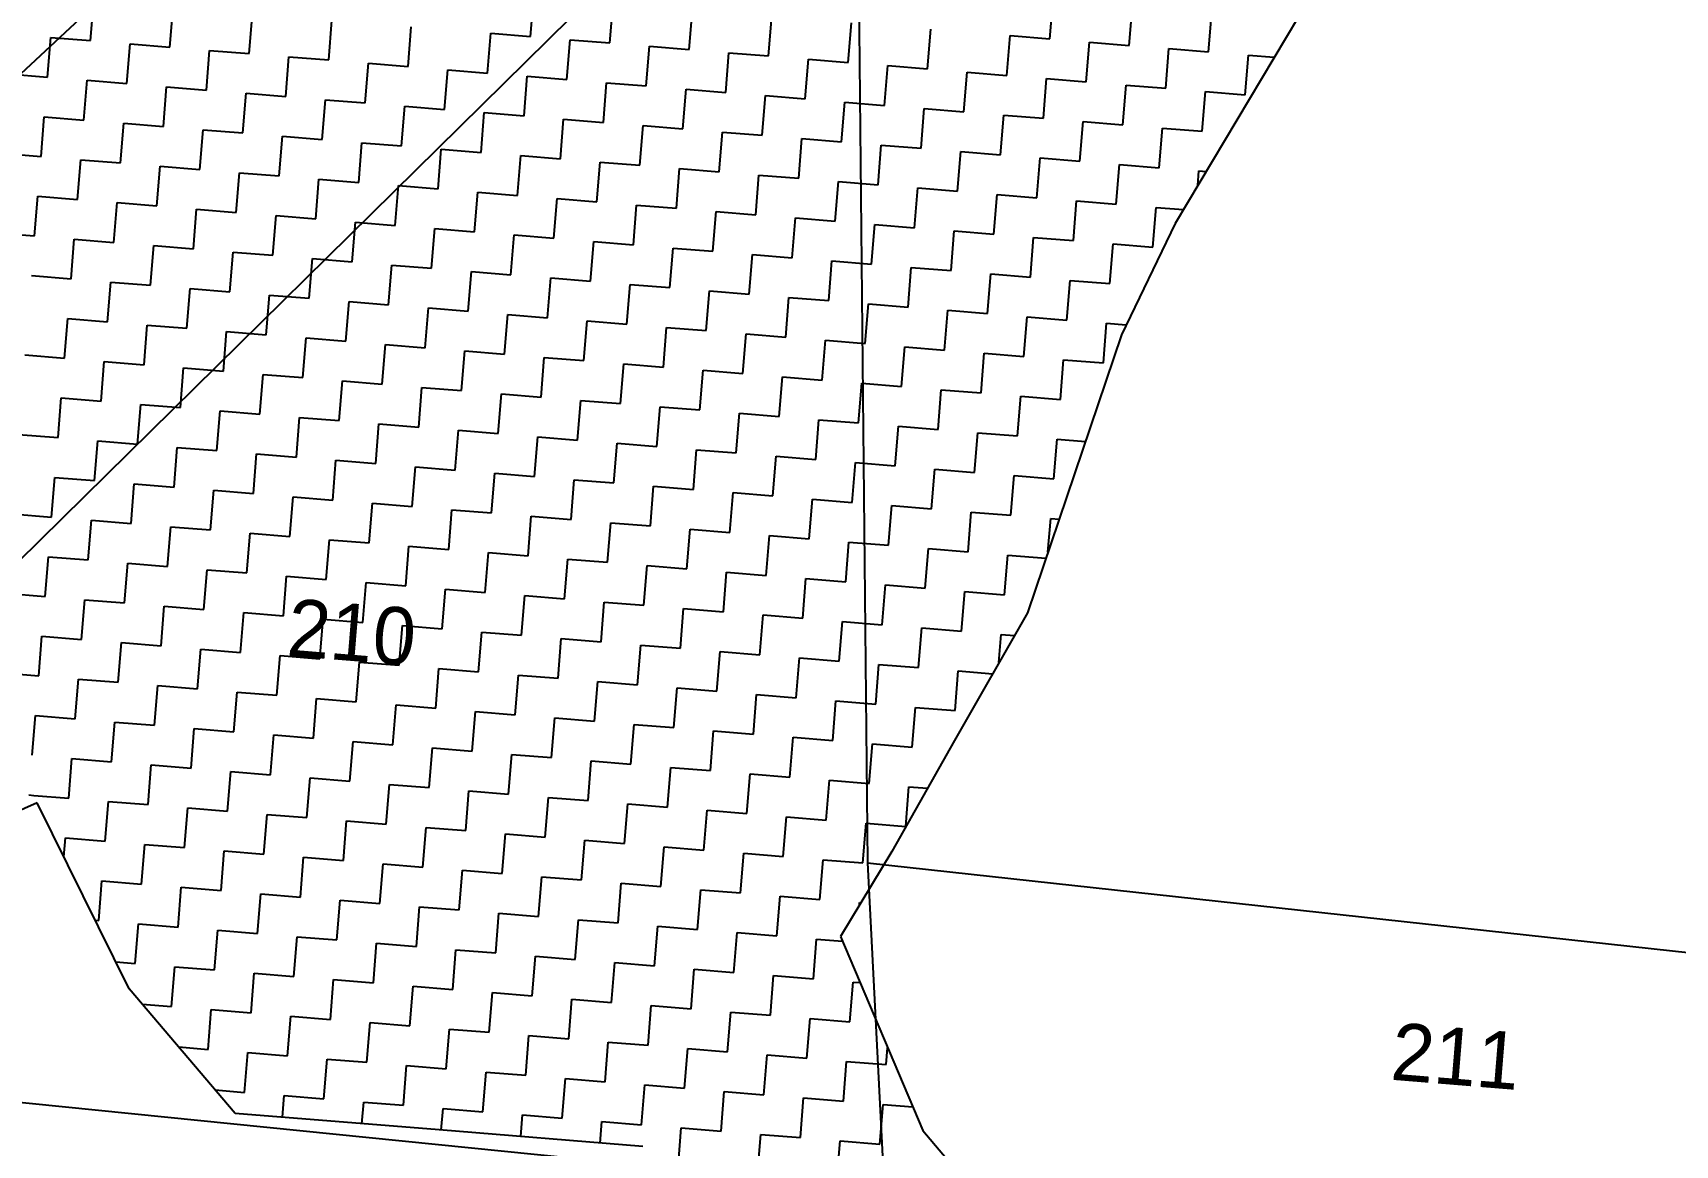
# Model space of a CAD drawing. Header units: metres. Extents: x 286589 to 288713, y 2001360 to 2004418.
# Drawn here: x 288025.9 to 288241.7, y 2002642.5 to 2002788.7 of the extents above; entities that cross this region are included whole.
import ezdxf
from ezdxf.enums import TextEntityAlignment as Align

# ---------------------------------------------------------------- set-up
doc = ezdxf.new("R2010")
doc.units = ezdxf.units.M
doc.header["$MEASUREMENT"] = 0
for name, color, linetype in [('POLY_HATCH', 12, 'Continuous'), ('POLY_PARCEL', 6, 'Continuous'), ('TEXT_PARCEL', 7, 'Continuous')]:
    doc.layers.add(name, color=color, linetype=linetype)
doc.styles.add('TEXT_MAP', font='')
doc.styles.get('TEXT_MAP').set_extended_font_data('Kruti Dev 050')

msp = doc.modelspace()

# ---------------------------------------------------------------- linework, layer by layer
at = {"layer": 'POLY_HATCH'}
for p, q in [((288211.34, 2002822.91), (288176.01, 2002763.66)), ((288176.01, 2002763.66), (288168.95, 2002748.99)), ((288168.95, 2002748.99), (288156.59, 2002712.49)), ((288156.59, 2002712.49), (288147.01, 2002695.68)), ((288147.01, 2002695.68), (288138.79, 2002681.11)), ((288026.46, 2002687.5), (288002.11, 2002676.59)), ((288038.55, 2002663.07), (288026.46, 2002687.5)), ((288138.79, 2002681.11), (288132.01, 2002669.94)), ((288132.01, 2002669.94), (288142.84, 2002644.44)), ((288052.46, 2002646.69), (288038.55, 2002663.07)), ((288079.26, 2002644.51), (288052.46, 2002646.69)), ((288106.06, 2002642.32), (288079.26, 2002644.51)), ((288142.84, 2002644.44), (288152.47, 2002633.11))]:
    msp.add_line(p, q, dxfattribs=at)
at = {"layer": 'POLY_HATCH', "linetype": 'Continuous'}
for p, q in [((288033.45, 2002787.68), (288033.88, 2002792.9)), ((288043.89, 2002786.83), (288044.31, 2002792.04)), ((288091.28, 2002788.22), (288091.7, 2002793.43)), ((288101.71, 2002787.37), (288102.14, 2002792.58)), ((288112.15, 2002786.52), (288112.57, 2002791.73)), ((288159.54, 2002787.91), (288159.96, 2002793.12)), ((288169.97, 2002787.05), (288170.4, 2002792.27)), ((288180.41, 2002786.2), (288180.83, 2002791.42)), ((288054.32, 2002785.98), (288054.75, 2002791.19)), ((288064.76, 2002785.13), (288065.19, 2002790.34)), ((288075.2, 2002784.27), (288075.62, 2002789.49)), ((288122.58, 2002785.66), (288123.01, 2002790.88)), ((288133.02, 2002784.81), (288133.45, 2002790.03)), ((288027.81, 2002782.88), (288028.23, 2002788.1)), ((288028.23, 2002788.1), (288033.45, 2002787.68)), ((288038.24, 2002782.03), (288038.67, 2002787.25)), ((288038.67, 2002787.25), (288043.89, 2002786.83)), ((288085.63, 2002783.42), (288086.06, 2002788.64)), ((288086.06, 2002788.64), (288091.28, 2002788.22)), ((288096.07, 2002782.57), (288096.49, 2002787.79)), ((288096.49, 2002787.79), (288101.71, 2002787.37)), ((288143.46, 2002783.96), (288143.88, 2002789.18)), ((288153.89, 2002783.11), (288154.32, 2002788.33)), ((288154.32, 2002788.33), (288159.54, 2002787.91)), ((288164.33, 2002782.26), (288164.75, 2002787.48)), ((288164.75, 2002787.48), (288169.97, 2002787.05)), ((288048.68, 2002781.18), (288049.11, 2002786.4)), ((288049.11, 2002786.4), (288054.32, 2002785.98)), ((288059.12, 2002780.33), (288059.54, 2002785.55)), ((288059.54, 2002785.55), (288064.76, 2002785.13)), ((288106.5, 2002781.72), (288106.93, 2002786.94)), ((288106.93, 2002786.94), (288112.15, 2002786.52)), ((288116.94, 2002780.87), (288117.37, 2002786.09)), ((288117.37, 2002786.09), (288122.58, 2002785.66)), ((288127.38, 2002780.02), (288127.8, 2002785.24)), ((288127.8, 2002785.24), (288133.02, 2002784.81)), ((288174.77, 2002781.41), (288175.19, 2002786.63)), ((288175.19, 2002786.63), (288180.41, 2002786.2)), ((288185.2, 2002780.56), (288185.63, 2002785.78)), ((288185.63, 2002785.78), (288189.04, 2002785.5)), ((288022.59, 2002783.31), (288027.81, 2002782.88)), ((288069.55, 2002779.48), (288069.98, 2002784.7)), ((288069.98, 2002784.7), (288075.2, 2002784.27)), ((288079.99, 2002778.63), (288080.41, 2002783.85)), ((288080.41, 2002783.85), (288085.63, 2002783.42)), ((288090.43, 2002777.78), (288090.85, 2002783)), ((288090.85, 2002783), (288096.07, 2002782.57)), ((288137.81, 2002779.17), (288138.24, 2002784.39)), ((288138.24, 2002784.39), (288143.46, 2002783.96)), ((288148.25, 2002778.32), (288148.67, 2002783.54)), ((288148.67, 2002783.54), (288153.89, 2002783.11)), ((288032.6, 2002777.24), (288033.03, 2002782.46)), ((288033.03, 2002782.46), (288038.24, 2002782.03)), ((288043.04, 2002776.39), (288043.46, 2002781.61)), ((288043.46, 2002781.61), (288048.68, 2002781.18)), ((288053.47, 2002775.54), (288053.9, 2002780.76)), ((288053.9, 2002780.76), (288059.12, 2002780.33)), ((288100.86, 2002776.93), (288101.29, 2002782.15)), ((288101.29, 2002782.15), (288106.5, 2002781.72)), ((288111.3, 2002776.08), (288111.72, 2002781.3)), ((288111.72, 2002781.3), (288116.94, 2002780.87)), ((288158.69, 2002777.47), (288159.11, 2002782.69)), ((288159.11, 2002782.69), (288164.33, 2002782.26)), ((288169.12, 2002776.62), (288169.55, 2002781.84)), ((288169.55, 2002781.84), (288174.77, 2002781.41)), ((288179.56, 2002775.77), (288179.98, 2002780.99)), ((288179.98, 2002780.99), (288185.2, 2002780.56)), ((288063.91, 2002774.69), (288064.33, 2002779.91)), ((288064.33, 2002779.91), (288069.55, 2002779.48)), ((288074.35, 2002773.84), (288074.77, 2002779.06)), ((288074.77, 2002779.06), (288079.99, 2002778.63)), ((288121.73, 2002775.23), (288122.16, 2002780.45)), ((288122.16, 2002780.45), (288127.38, 2002780.02)), ((288132.17, 2002774.38), (288132.6, 2002779.6)), ((288132.6, 2002779.6), (288137.81, 2002779.17)), ((288142.61, 2002773.53), (288143.03, 2002778.75)), ((288143.03, 2002778.75), (288148.25, 2002778.32)), ((288026.96, 2002772.45), (288027.38, 2002777.67)), ((288027.38, 2002777.67), (288032.6, 2002777.24)), ((288037.39, 2002771.6), (288037.82, 2002776.82)), ((288037.82, 2002776.82), (288043.04, 2002776.39)), ((288084.78, 2002772.99), (288085.21, 2002778.21)), ((288085.21, 2002778.21), (288090.43, 2002777.78)), ((288095.22, 2002772.14), (288095.64, 2002777.35)), ((288095.64, 2002777.35), (288100.86, 2002776.93)), ((288105.65, 2002771.29), (288106.08, 2002776.5)), ((288106.08, 2002776.5), (288111.3, 2002776.08)), ((288153.04, 2002772.68), (288153.47, 2002777.89)), ((288153.47, 2002777.89), (288158.69, 2002777.47)), ((288163.48, 2002771.83), (288163.9, 2002777.04)), ((288163.9, 2002777.04), (288169.12, 2002776.62)), ((288047.83, 2002770.75), (288048.26, 2002775.96)), ((288048.26, 2002775.96), (288053.47, 2002775.54)), ((288058.27, 2002769.9), (288058.69, 2002775.11)), ((288058.69, 2002775.11), (288063.91, 2002774.69)), ((288068.7, 2002769.05), (288069.13, 2002774.26)), ((288069.13, 2002774.26), (288074.35, 2002773.84)), ((288116.09, 2002770.44), (288116.52, 2002775.65)), ((288116.52, 2002775.65), (288121.73, 2002775.23)), ((288126.53, 2002769.58), (288126.95, 2002774.8)), ((288126.95, 2002774.8), (288132.17, 2002774.38)), ((288173.91, 2002770.97), (288174.34, 2002776.19)), ((288174.34, 2002776.19), (288179.56, 2002775.77)), ((288021.74, 2002772.87), (288026.96, 2002772.45)), ((288031.75, 2002766.8), (288032.18, 2002772.02)), ((288032.18, 2002772.02), (288037.39, 2002771.6)), ((288079.14, 2002768.19), (288079.56, 2002773.41)), ((288079.56, 2002773.41), (288084.78, 2002772.99)), ((288089.57, 2002767.34), (288090, 2002772.56)), ((288090, 2002772.56), (288095.22, 2002772.14)), ((288136.96, 2002768.73), (288137.39, 2002773.95)), ((288137.39, 2002773.95), (288142.61, 2002773.53)), ((288147.4, 2002767.88), (288147.82, 2002773.1)), ((288147.82, 2002773.1), (288153.04, 2002772.68)), ((288157.84, 2002767.03), (288158.26, 2002772.25)), ((288158.26, 2002772.25), (288163.48, 2002771.83)), ((288042.19, 2002765.95), (288042.61, 2002771.17)), ((288042.61, 2002771.17), (288047.83, 2002770.75)), ((288052.62, 2002765.1), (288053.05, 2002770.32)), ((288053.05, 2002770.32), (288058.27, 2002769.9)), ((288100.01, 2002766.49), (288100.44, 2002771.71)), ((288100.44, 2002771.71), (288105.65, 2002771.29)), ((288110.45, 2002765.64), (288110.87, 2002770.86)), ((288110.87, 2002770.86), (288116.09, 2002770.44)), ((288120.88, 2002764.79), (288121.31, 2002770.01)), ((288121.31, 2002770.01), (288126.53, 2002769.58)), ((288168.27, 2002766.18), (288168.7, 2002771.4)), ((288168.7, 2002771.4), (288173.91, 2002770.97)), ((288178.98, 2002768.63), (288179.13, 2002770.55)), ((288179.13, 2002770.55), (288180.08, 2002770.47)), ((288063.06, 2002764.25), (288063.48, 2002769.47)), ((288063.48, 2002769.47), (288068.7, 2002769.05)), ((288073.49, 2002763.4), (288073.92, 2002768.62)), ((288073.92, 2002768.62), (288079.14, 2002768.19)), ((288083.93, 2002762.55), (288084.36, 2002767.77)), ((288084.36, 2002767.77), (288089.57, 2002767.34)), ((288131.32, 2002763.94), (288131.74, 2002769.16)), ((288131.74, 2002769.16), (288136.96, 2002768.73)), ((288141.76, 2002763.09), (288142.18, 2002768.31)), ((288142.18, 2002768.31), (288147.4, 2002767.88)), ((288026.11, 2002762.01), (288026.53, 2002767.23)), ((288026.53, 2002767.23), (288031.75, 2002766.8)), ((288036.54, 2002761.16), (288036.97, 2002766.38)), ((288036.97, 2002766.38), (288042.19, 2002765.95)), ((288046.98, 2002760.31), (288047.4, 2002765.53)), ((288047.4, 2002765.53), (288052.62, 2002765.1)), ((288094.37, 2002761.7), (288094.79, 2002766.92)), ((288094.79, 2002766.92), (288100.01, 2002766.49)), ((288104.8, 2002760.85), (288105.23, 2002766.07)), ((288105.23, 2002766.07), (288110.45, 2002765.64)), ((288152.19, 2002762.24), (288152.62, 2002767.46)), ((288152.62, 2002767.46), (288157.84, 2002767.03)), ((288162.63, 2002761.39), (288163.05, 2002766.61)), ((288163.05, 2002766.61), (288168.27, 2002766.18)), ((288173.06, 2002760.54), (288173.49, 2002765.76)), ((288173.49, 2002765.76), (288177.09, 2002765.46)), ((288057.42, 2002759.46), (288057.84, 2002764.68)), ((288057.84, 2002764.68), (288063.06, 2002764.25)), ((288067.85, 2002758.61), (288068.28, 2002763.83)), ((288068.28, 2002763.83), (288073.49, 2002763.4)), ((288115.24, 2002760), (288115.67, 2002765.22)), ((288115.67, 2002765.22), (288120.88, 2002764.79)), ((288125.68, 2002759.15), (288126.1, 2002764.37)), ((288126.1, 2002764.37), (288131.32, 2002763.94)), ((288136.11, 2002758.3), (288136.54, 2002763.52)), ((288136.54, 2002763.52), (288141.76, 2002763.09)), ((288020.89, 2002762.44), (288026.11, 2002762.01)), ((288030.9, 2002756.37), (288031.32, 2002761.59)), ((288031.32, 2002761.59), (288036.54, 2002761.16)), ((288078.29, 2002757.76), (288078.71, 2002762.98)), ((288078.71, 2002762.98), (288083.93, 2002762.55)), ((288088.72, 2002756.91), (288089.15, 2002762.13)), ((288089.15, 2002762.13), (288094.37, 2002761.7)), ((288099.16, 2002756.06), (288099.59, 2002761.28)), ((288099.59, 2002761.28), (288104.8, 2002760.85)), ((288146.55, 2002757.45), (288146.97, 2002762.67)), ((288146.97, 2002762.67), (288152.19, 2002762.24)), ((288156.98, 2002756.6), (288157.41, 2002761.81)), ((288157.41, 2002761.81), (288162.63, 2002761.39)), ((288041.34, 2002755.52), (288041.76, 2002760.74)), ((288041.76, 2002760.74), (288046.98, 2002760.31)), ((288051.77, 2002754.67), (288052.2, 2002759.89)), ((288052.2, 2002759.89), (288057.42, 2002759.46)), ((288062.21, 2002753.82), (288062.63, 2002759.03)), ((288062.63, 2002759.03), (288067.85, 2002758.61)), ((288109.6, 2002755.21), (288110.02, 2002760.42)), ((288110.02, 2002760.42), (288115.24, 2002760)), ((288120.03, 2002754.36), (288120.46, 2002759.57)), ((288120.46, 2002759.57), (288125.68, 2002759.15)), ((288167.42, 2002755.75), (288167.85, 2002760.96)), ((288167.85, 2002760.96), (288173.06, 2002760.54)), ((288072.64, 2002752.97), (288073.07, 2002758.18)), ((288073.07, 2002758.18), (288078.29, 2002757.76)), ((288083.08, 2002752.12), (288083.51, 2002757.33)), ((288083.51, 2002757.33), (288088.72, 2002756.91)), ((288130.47, 2002753.51), (288130.89, 2002758.72)), ((288130.89, 2002758.72), (288136.11, 2002758.3)), ((288140.9, 2002752.65), (288141.33, 2002757.87)), ((288141.33, 2002757.87), (288146.55, 2002757.45)), ((288151.34, 2002751.8), (288151.77, 2002757.02)), ((288151.77, 2002757.02), (288156.98, 2002756.6)), ((288025.68, 2002756.79), (288030.9, 2002756.37)), ((288035.69, 2002750.73), (288036.12, 2002755.94)), ((288036.12, 2002755.94), (288041.34, 2002755.52)), ((288046.13, 2002749.87), (288046.55, 2002755.09)), ((288046.55, 2002755.09), (288051.77, 2002754.67)), ((288093.52, 2002751.26), (288093.94, 2002756.48)), ((288093.94, 2002756.48), (288099.16, 2002756.06)), ((288103.95, 2002750.41), (288104.38, 2002755.63)), ((288104.38, 2002755.63), (288109.6, 2002755.21)), ((288114.39, 2002749.56), (288114.81, 2002754.78)), ((288114.81, 2002754.78), (288120.03, 2002754.36)), ((288161.78, 2002750.95), (288162.2, 2002756.17)), ((288162.2, 2002756.17), (288167.42, 2002755.75)), ((288056.56, 2002749.02), (288056.99, 2002754.24)), ((288056.99, 2002754.24), (288062.21, 2002753.82)), ((288067, 2002748.17), (288067.43, 2002753.39)), ((288067.43, 2002753.39), (288072.64, 2002752.97)), ((288077.44, 2002747.32), (288077.86, 2002752.54)), ((288077.86, 2002752.54), (288083.08, 2002752.12)), ((288124.83, 2002748.71), (288125.25, 2002753.93)), ((288125.25, 2002753.93), (288130.47, 2002753.51)), ((288135.26, 2002747.86), (288135.69, 2002753.08)), ((288135.69, 2002753.08), (288140.9, 2002752.65)), ((288030.05, 2002745.93), (288030.47, 2002751.15)), ((288030.47, 2002751.15), (288035.69, 2002750.73)), ((288087.87, 2002746.47), (288088.3, 2002751.69)), ((288088.3, 2002751.69), (288093.52, 2002751.26)), ((288098.31, 2002745.62), (288098.73, 2002750.84)), ((288098.73, 2002750.84), (288103.95, 2002750.41)), ((288145.7, 2002747.01), (288146.12, 2002752.23)), ((288146.12, 2002752.23), (288151.34, 2002751.8)), ((288156.13, 2002746.16), (288156.56, 2002751.38)), ((288156.56, 2002751.38), (288161.78, 2002750.95)), ((288166.57, 2002745.31), (288167, 2002750.53)), ((288167, 2002750.53), (288169.59, 2002750.32)), ((288040.49, 2002745.08), (288040.91, 2002750.3)), ((288040.91, 2002750.3), (288046.13, 2002749.87)), ((288050.92, 2002744.23), (288051.35, 2002749.45)), ((288051.35, 2002749.45), (288056.56, 2002749.02)), ((288061.36, 2002743.38), (288061.78, 2002748.6)), ((288061.78, 2002748.6), (288067, 2002748.17)), ((288108.75, 2002744.77), (288109.17, 2002749.99)), ((288109.17, 2002749.99), (288114.39, 2002749.56)), ((288119.18, 2002743.92), (288119.61, 2002749.14)), ((288119.61, 2002749.14), (288124.83, 2002748.71)), ((288129.62, 2002743.07), (288130.04, 2002748.29)), ((288130.04, 2002748.29), (288135.26, 2002747.86)), ((288024.83, 2002746.36), (288030.05, 2002745.93)), ((288071.79, 2002742.53), (288072.22, 2002747.75)), ((288072.22, 2002747.75), (288077.44, 2002747.32)), ((288082.23, 2002741.68), (288082.66, 2002746.9)), ((288082.66, 2002746.9), (288087.87, 2002746.47)), ((288140.05, 2002742.22), (288140.48, 2002747.44)), ((288140.48, 2002747.44), (288145.7, 2002747.01)), ((288150.49, 2002741.37), (288150.92, 2002746.59)), ((288150.92, 2002746.59), (288156.13, 2002746.16)), ((288034.84, 2002740.29), (288035.27, 2002745.51)), ((288035.27, 2002745.51), (288040.49, 2002745.08)), ((288045.28, 2002739.44), (288045.7, 2002744.66)), ((288045.7, 2002744.66), (288050.92, 2002744.23)), ((288092.67, 2002740.83), (288093.09, 2002746.05)), ((288093.09, 2002746.05), (288098.31, 2002745.62)), ((288103.1, 2002739.98), (288103.53, 2002745.2)), ((288103.53, 2002745.2), (288108.75, 2002744.77)), ((288113.54, 2002739.13), (288113.96, 2002744.35)), ((288113.96, 2002744.35), (288119.18, 2002743.92)), ((288160.93, 2002740.52), (288161.35, 2002745.74)), ((288161.35, 2002745.74), (288166.57, 2002745.31)), ((288055.71, 2002738.59), (288056.14, 2002743.81)), ((288056.14, 2002743.81), (288061.36, 2002743.38)), ((288066.15, 2002737.74), (288066.58, 2002742.96)), ((288066.58, 2002742.96), (288071.79, 2002742.53)), ((288076.59, 2002736.89), (288077.01, 2002742.1)), ((288077.01, 2002742.1), (288082.23, 2002741.68)), ((288123.97, 2002738.28), (288124.4, 2002743.49)), ((288124.4, 2002743.49), (288129.62, 2002743.07)), ((288134.41, 2002737.43), (288134.84, 2002742.64)), ((288134.84, 2002742.64), (288140.05, 2002742.22)), ((288144.85, 2002736.57), (288145.27, 2002741.79)), ((288145.27, 2002741.79), (288150.49, 2002741.37)), ((288029.2, 2002735.5), (288029.62, 2002740.71)), ((288029.62, 2002740.71), (288034.84, 2002740.29)), ((288039.63, 2002734.65), (288040.06, 2002739.86)), ((288040.06, 2002739.86), (288045.28, 2002739.44)), ((288087.02, 2002736.04), (288087.45, 2002741.25)), ((288087.45, 2002741.25), (288092.67, 2002740.83)), ((288097.46, 2002735.18), (288097.88, 2002740.4)), ((288097.88, 2002740.4), (288103.1, 2002739.98)), ((288155.28, 2002735.72), (288155.71, 2002740.94)), ((288155.71, 2002740.94), (288160.93, 2002740.52)), ((288050.07, 2002733.79), (288050.5, 2002739.01)), ((288050.5, 2002739.01), (288055.71, 2002738.59)), ((288060.51, 2002732.94), (288060.93, 2002738.16)), ((288060.93, 2002738.16), (288066.15, 2002737.74)), ((288107.89, 2002734.33), (288108.32, 2002739.55)), ((288108.32, 2002739.55), (288113.54, 2002739.13)), ((288118.33, 2002733.48), (288118.76, 2002738.7)), ((288118.76, 2002738.7), (288123.97, 2002738.28)), ((288128.77, 2002732.63), (288129.19, 2002737.85)), ((288129.19, 2002737.85), (288134.41, 2002737.43)), ((288023.98, 2002735.92), (288029.2, 2002735.5)), ((288070.94, 2002732.09), (288071.37, 2002737.31)), ((288071.37, 2002737.31), (288076.59, 2002736.89)), ((288081.38, 2002731.24), (288081.8, 2002736.46)), ((288081.8, 2002736.46), (288087.02, 2002736.04)), ((288091.82, 2002730.39), (288092.24, 2002735.61)), ((288092.24, 2002735.61), (288097.46, 2002735.18)), ((288139.2, 2002731.78), (288139.63, 2002737)), ((288139.63, 2002737), (288144.85, 2002736.57)), ((288149.64, 2002730.93), (288150.07, 2002736.15)), ((288150.07, 2002736.15), (288155.28, 2002735.72)), ((288160.08, 2002730.08), (288160.5, 2002735.3)), ((288160.5, 2002735.3), (288164.22, 2002735)), ((288033.99, 2002729.85), (288034.42, 2002735.07)), ((288034.42, 2002735.07), (288039.63, 2002734.65)), ((288044.43, 2002729), (288044.85, 2002734.22)), ((288044.85, 2002734.22), (288050.07, 2002733.79)), ((288054.86, 2002728.15), (288055.29, 2002733.37)), ((288055.29, 2002733.37), (288060.51, 2002732.94)), ((288102.25, 2002729.54), (288102.68, 2002734.76)), ((288102.68, 2002734.76), (288107.89, 2002734.33)), ((288112.69, 2002728.69), (288113.11, 2002733.91)), ((288113.11, 2002733.91), (288118.33, 2002733.48)), ((288065.3, 2002727.3), (288065.72, 2002732.52)), ((288065.72, 2002732.52), (288070.94, 2002732.09)), ((288075.74, 2002726.45), (288076.16, 2002731.67)), ((288076.16, 2002731.67), (288081.38, 2002731.24)), ((288123.12, 2002727.84), (288123.55, 2002733.06)), ((288123.55, 2002733.06), (288128.77, 2002732.63)), ((288133.56, 2002726.99), (288133.99, 2002732.21)), ((288133.99, 2002732.21), (288139.2, 2002731.78)), ((288144, 2002726.14), (288144.42, 2002731.36)), ((288144.42, 2002731.36), (288149.64, 2002730.93)), ((288028.35, 2002725.06), (288028.77, 2002730.28)), ((288028.77, 2002730.28), (288033.99, 2002729.85)), ((288038.78, 2002724.21), (288039.21, 2002729.43)), ((288039.21, 2002729.43), (288044.43, 2002729)), ((288086.17, 2002725.6), (288086.6, 2002730.82)), ((288086.6, 2002730.82), (288091.82, 2002730.39)), ((288096.61, 2002724.75), (288097.03, 2002729.97)), ((288097.03, 2002729.97), (288102.25, 2002729.54)), ((288107.04, 2002723.9), (288107.47, 2002729.12)), ((288107.47, 2002729.12), (288112.69, 2002728.69)), ((288154.43, 2002725.29), (288154.86, 2002730.51)), ((288154.86, 2002730.51), (288160.08, 2002730.08)), ((288049.22, 2002723.36), (288049.65, 2002728.58)), ((288049.65, 2002728.58), (288054.86, 2002728.15)), ((288059.66, 2002722.51), (288060.08, 2002727.73)), ((288060.08, 2002727.73), (288065.3, 2002727.3)), ((288070.09, 2002721.66), (288070.52, 2002726.88)), ((288070.52, 2002726.88), (288075.74, 2002726.45)), ((288117.48, 2002723.05), (288117.91, 2002728.27)), ((288117.91, 2002728.27), (288123.12, 2002727.84)), ((288127.92, 2002722.2), (288128.34, 2002727.41)), ((288128.34, 2002727.41), (288133.56, 2002726.99)), ((288023.13, 2002725.49), (288028.35, 2002725.06)), ((288033.14, 2002719.42), (288033.57, 2002724.63)), ((288033.57, 2002724.63), (288038.78, 2002724.21)), ((288080.53, 2002720.81), (288080.95, 2002726.02)), ((288080.95, 2002726.02), (288086.17, 2002725.6)), ((288090.96, 2002719.96), (288091.39, 2002725.17)), ((288091.39, 2002725.17), (288096.61, 2002724.75)), ((288138.35, 2002721.35), (288138.78, 2002726.56)), ((288138.78, 2002726.56), (288144, 2002726.14)), ((288148.79, 2002720.5), (288149.21, 2002725.71)), ((288149.21, 2002725.71), (288154.43, 2002725.29)), ((288159.29, 2002720.45), (288159.65, 2002724.86)), ((288159.65, 2002724.86), (288160.75, 2002724.77)), ((288043.58, 2002718.57), (288044, 2002723.78)), ((288044, 2002723.78), (288049.22, 2002723.36)), ((288054.01, 2002717.72), (288054.44, 2002722.93)), ((288054.44, 2002722.93), (288059.66, 2002722.51)), ((288101.4, 2002719.11), (288101.83, 2002724.32)), ((288101.83, 2002724.32), (288107.04, 2002723.9)), ((288111.84, 2002718.25), (288112.26, 2002723.47)), ((288112.26, 2002723.47), (288117.48, 2002723.05)), ((288122.27, 2002717.4), (288122.7, 2002722.62)), ((288122.7, 2002722.62), (288127.92, 2002722.2)), ((288064.45, 2002716.86), (288064.87, 2002722.08)), ((288064.87, 2002722.08), (288070.09, 2002721.66)), ((288074.89, 2002716.01), (288075.31, 2002721.23)), ((288075.31, 2002721.23), (288080.53, 2002720.81)), ((288085.32, 2002715.16), (288085.75, 2002720.38)), ((288085.75, 2002720.38), (288090.96, 2002719.96)), ((288132.71, 2002716.55), (288133.13, 2002721.77)), ((288133.13, 2002721.77), (288138.35, 2002721.35)), ((288143.15, 2002715.7), (288143.57, 2002720.92)), ((288143.57, 2002720.92), (288148.79, 2002720.5)), ((288027.5, 2002714.62), (288027.92, 2002719.84)), ((288027.92, 2002719.84), (288033.14, 2002719.42)), ((288037.93, 2002713.77), (288038.36, 2002718.99)), ((288038.36, 2002718.99), (288043.58, 2002718.57)), ((288048.37, 2002712.92), (288048.79, 2002718.14)), ((288048.79, 2002718.14), (288054.01, 2002717.72)), ((288095.76, 2002714.31), (288096.18, 2002719.53)), ((288096.18, 2002719.53), (288101.4, 2002719.11)), ((288106.19, 2002713.46), (288106.62, 2002718.68)), ((288106.62, 2002718.68), (288111.84, 2002718.25)), ((288153.58, 2002714.85), (288154.01, 2002720.07)), ((288154.01, 2002720.07), (288159.02, 2002719.66)), ((288058.81, 2002712.07), (288059.23, 2002717.29)), ((288059.23, 2002717.29), (288064.45, 2002716.86)), ((288069.24, 2002711.22), (288069.67, 2002716.44)), ((288069.67, 2002716.44), (288074.89, 2002716.01)), ((288116.63, 2002712.61), (288117.06, 2002717.83)), ((288117.06, 2002717.83), (288122.27, 2002717.4)), ((288127.07, 2002711.76), (288127.49, 2002716.98)), ((288127.49, 2002716.98), (288132.71, 2002716.55)), ((288137.5, 2002710.91), (288137.93, 2002716.13)), ((288137.93, 2002716.13), (288143.15, 2002715.7)), ((288022.28, 2002715.05), (288027.5, 2002714.62)), ((288032.29, 2002708.98), (288032.71, 2002714.2)), ((288032.71, 2002714.2), (288037.93, 2002713.77)), ((288079.68, 2002710.37), (288080.1, 2002715.59)), ((288080.1, 2002715.59), (288085.32, 2002715.16)), ((288090.11, 2002709.52), (288090.54, 2002714.74)), ((288090.54, 2002714.74), (288095.76, 2002714.31)), ((288100.55, 2002708.67), (288100.98, 2002713.89)), ((288100.98, 2002713.89), (288106.19, 2002713.46)), ((288147.94, 2002710.06), (288148.36, 2002715.28)), ((288148.36, 2002715.28), (288153.58, 2002714.85)), ((288042.73, 2002708.13), (288043.15, 2002713.35)), ((288043.15, 2002713.35), (288048.37, 2002712.92)), ((288053.16, 2002707.28), (288053.59, 2002712.5)), ((288053.59, 2002712.5), (288058.81, 2002712.07)), ((288063.6, 2002706.43), (288064.02, 2002711.65)), ((288064.02, 2002711.65), (288069.24, 2002711.22)), ((288110.99, 2002707.82), (288111.41, 2002713.04)), ((288111.41, 2002713.04), (288116.63, 2002712.61)), ((288121.42, 2002706.97), (288121.85, 2002712.19)), ((288121.85, 2002712.19), (288127.07, 2002711.76)), ((288026.65, 2002704.19), (288027.07, 2002709.41)), ((288027.07, 2002709.41), (288032.29, 2002708.98)), ((288074.03, 2002705.58), (288074.46, 2002710.8)), ((288074.46, 2002710.8), (288079.68, 2002710.37)), ((288084.47, 2002704.73), (288084.9, 2002709.95)), ((288084.9, 2002709.95), (288090.11, 2002709.52)), ((288131.86, 2002706.12), (288132.28, 2002711.34)), ((288132.28, 2002711.34), (288137.5, 2002710.91)), ((288142.29, 2002705.27), (288142.72, 2002710.48)), ((288142.72, 2002710.48), (288147.94, 2002710.06)), ((288152.85, 2002705.93), (288153.16, 2002709.63)), ((288153.16, 2002709.63), (288154.89, 2002709.49)), ((288037.08, 2002703.34), (288037.51, 2002708.56)), ((288037.51, 2002708.56), (288042.73, 2002708.13)), ((288047.52, 2002702.49), (288047.94, 2002707.7)), ((288047.94, 2002707.7), (288053.16, 2002707.28)), ((288094.91, 2002703.88), (288095.33, 2002709.09)), ((288095.33, 2002709.09), (288100.55, 2002708.67)), ((288105.34, 2002703.03), (288105.77, 2002708.24)), ((288105.77, 2002708.24), (288110.99, 2002707.82)), ((288115.78, 2002702.18), (288116.2, 2002707.39)), ((288116.2, 2002707.39), (288121.42, 2002706.97)), ((288057.95, 2002701.64), (288058.38, 2002706.85)), ((288058.38, 2002706.85), (288063.6, 2002706.43)), ((288068.39, 2002700.78), (288068.82, 2002706)), ((288068.82, 2002706), (288074.03, 2002705.58)), ((288078.83, 2002699.93), (288079.25, 2002705.15)), ((288079.25, 2002705.15), (288084.47, 2002704.73)), ((288126.22, 2002701.32), (288126.64, 2002706.54)), ((288126.64, 2002706.54), (288131.86, 2002706.12)), ((288136.65, 2002700.47), (288137.08, 2002705.69)), ((288137.08, 2002705.69), (288142.29, 2002705.27)), ((288021.43, 2002704.61), (288026.65, 2002704.19)), ((288031.44, 2002698.54), (288031.86, 2002703.76)), ((288031.86, 2002703.76), (288037.08, 2002703.34)), ((288041.88, 2002697.69), (288042.3, 2002702.91)), ((288042.3, 2002702.91), (288047.52, 2002702.49)), ((288089.26, 2002699.08), (288089.69, 2002704.3)), ((288089.69, 2002704.3), (288094.91, 2002703.88)), ((288099.7, 2002698.23), (288100.12, 2002703.45)), ((288100.12, 2002703.45), (288105.34, 2002703.03)), ((288147.09, 2002699.62), (288147.51, 2002704.84)), ((288147.51, 2002704.84), (288152.03, 2002704.47)), ((288052.31, 2002696.84), (288052.74, 2002702.06)), ((288052.74, 2002702.06), (288057.95, 2002701.64)), ((288062.75, 2002695.99), (288063.17, 2002701.21)), ((288063.17, 2002701.21), (288068.39, 2002700.78)), ((288110.14, 2002697.38), (288110.56, 2002702.6)), ((288110.56, 2002702.6), (288115.78, 2002702.18)), ((288120.57, 2002696.53), (288121, 2002701.75)), ((288121, 2002701.75), (288126.22, 2002701.32)), ((288131.01, 2002695.68), (288131.43, 2002700.9)), ((288131.43, 2002700.9), (288136.65, 2002700.47)), ((288025.8, 2002693.75), (288026.22, 2002698.97)), ((288026.22, 2002698.97), (288031.44, 2002698.54)), ((288073.18, 2002695.14), (288073.61, 2002700.36)), ((288073.61, 2002700.36), (288078.83, 2002699.93)), ((288083.62, 2002694.29), (288084.05, 2002699.51)), ((288084.05, 2002699.51), (288089.26, 2002699.08)), ((288094.06, 2002693.44), (288094.48, 2002698.66)), ((288094.48, 2002698.66), (288099.7, 2002698.23)), ((288141.44, 2002694.83), (288141.87, 2002700.05)), ((288141.87, 2002700.05), (288147.09, 2002699.62)), ((288036.23, 2002692.9), (288036.66, 2002698.12)), ((288036.66, 2002698.12), (288041.88, 2002697.69)), ((288046.67, 2002692.05), (288047.09, 2002697.27)), ((288047.09, 2002697.27), (288052.31, 2002696.84)), ((288057.1, 2002691.2), (288057.53, 2002696.42)), ((288057.53, 2002696.42), (288062.75, 2002695.99)), ((288104.49, 2002692.59), (288104.92, 2002697.81)), ((288104.92, 2002697.81), (288110.14, 2002697.38)), ((288114.93, 2002691.74), (288115.35, 2002696.96)), ((288115.35, 2002696.96), (288120.57, 2002696.53)), ((288067.54, 2002690.35), (288067.97, 2002695.57)), ((288067.97, 2002695.57), (288073.18, 2002695.14)), ((288077.98, 2002689.5), (288078.4, 2002694.72)), ((288078.4, 2002694.72), (288083.62, 2002694.29)), ((288125.36, 2002690.89), (288125.79, 2002696.11)), ((288125.79, 2002696.11), (288131.01, 2002695.68)), ((288135.8, 2002690.04), (288136.23, 2002695.26)), ((288136.23, 2002695.26), (288141.44, 2002694.83)), ((288030.59, 2002688.11), (288031.01, 2002693.33)), ((288031.01, 2002693.33), (288036.23, 2002692.9)), ((288041.02, 2002687.26), (288041.45, 2002692.48)), ((288041.45, 2002692.48), (288046.67, 2002692.05)), ((288088.41, 2002688.65), (288088.84, 2002693.87)), ((288088.84, 2002693.87), (288094.06, 2002693.44)), ((288098.85, 2002687.8), (288099.27, 2002693.01)), ((288099.27, 2002693.01), (288104.49, 2002692.59)), ((288109.29, 2002686.95), (288109.71, 2002692.16)), ((288109.71, 2002692.16), (288114.93, 2002691.74)), ((288051.46, 2002686.41), (288051.89, 2002691.62)), ((288051.89, 2002691.62), (288057.1, 2002691.2)), ((288061.9, 2002685.56), (288062.32, 2002690.77)), ((288062.32, 2002690.77), (288067.54, 2002690.35)), ((288119.72, 2002686.1), (288120.15, 2002691.31)), ((288120.15, 2002691.31), (288125.36, 2002690.89)), ((288130.16, 2002685.24), (288130.58, 2002690.46)), ((288130.58, 2002690.46), (288135.8, 2002690.04)), ((288025.37, 2002688.53), (288026.02, 2002688.48)), ((288026.02, 2002688.48), (288030.59, 2002688.11)), ((288072.33, 2002684.71), (288072.76, 2002689.92)), ((288072.76, 2002689.92), (288077.98, 2002689.5)), ((288082.77, 2002683.85), (288083.19, 2002689.07)), ((288083.19, 2002689.07), (288088.41, 2002688.65)), ((288093.21, 2002683), (288093.63, 2002688.22)), ((288093.63, 2002688.22), (288098.85, 2002687.8)), ((288140.59, 2002684.39), (288141.02, 2002689.61)), ((288141.02, 2002689.61), (288143.47, 2002689.41)), ((288035.38, 2002682.46), (288035.81, 2002687.68)), ((288035.81, 2002687.68), (288041.02, 2002687.26)), ((288045.82, 2002681.61), (288046.24, 2002686.83)), ((288046.24, 2002686.83), (288051.46, 2002686.41)), ((288056.25, 2002680.76), (288056.68, 2002685.98)), ((288056.68, 2002685.98), (288061.9, 2002685.56)), ((288103.64, 2002682.15), (288104.07, 2002687.37)), ((288104.07, 2002687.37), (288109.29, 2002686.95)), ((288114.08, 2002681.3), (288114.5, 2002686.52)), ((288114.5, 2002686.52), (288119.72, 2002686.1)), ((288124.51, 2002680.45), (288124.94, 2002685.67)), ((288124.94, 2002685.67), (288130.16, 2002685.24)), ((288066.69, 2002679.91), (288067.11, 2002685.13)), ((288067.11, 2002685.13), (288072.33, 2002684.71)), ((288077.13, 2002679.06), (288077.55, 2002684.28)), ((288077.55, 2002684.28), (288082.77, 2002683.85)), ((288134.95, 2002679.6), (288135.38, 2002684.82)), ((288135.38, 2002684.82), (288140.59, 2002684.39)), ((288029.96, 2002680.42), (288030.16, 2002682.89)), ((288030.16, 2002682.89), (288035.38, 2002682.46)), ((288040.17, 2002676.82), (288040.6, 2002682.04)), ((288040.6, 2002682.04), (288045.82, 2002681.61)), ((288087.56, 2002678.21), (288087.99, 2002683.43)), ((288087.99, 2002683.43), (288093.21, 2002683)), ((288098, 2002677.36), (288098.42, 2002682.58)), ((288098.42, 2002682.58), (288103.64, 2002682.15)), ((288108.43, 2002676.51), (288108.86, 2002681.73)), ((288108.86, 2002681.73), (288114.08, 2002681.3)), ((288050.61, 2002675.97), (288051.04, 2002681.19)), ((288051.04, 2002681.19), (288056.25, 2002680.76)), ((288061.05, 2002675.12), (288061.47, 2002680.34)), ((288061.47, 2002680.34), (288066.69, 2002679.91)), ((288071.48, 2002674.27), (288071.91, 2002679.49)), ((288071.91, 2002679.49), (288077.13, 2002679.06)), ((288118.87, 2002675.66), (288119.3, 2002680.88)), ((288119.3, 2002680.88), (288124.51, 2002680.45)), ((288129.31, 2002674.81), (288129.73, 2002680.03)), ((288129.73, 2002680.03), (288134.95, 2002679.6)), ((288034.53, 2002672.03), (288034.96, 2002677.25)), ((288034.96, 2002677.25), (288040.17, 2002676.82)), ((288081.92, 2002673.42), (288082.34, 2002678.64)), ((288082.34, 2002678.64), (288087.56, 2002678.21)), ((288092.35, 2002672.57), (288092.78, 2002677.79)), ((288092.78, 2002677.79), (288098, 2002677.36)), ((288044.97, 2002671.18), (288045.39, 2002676.4)), ((288045.39, 2002676.4), (288050.61, 2002675.97)), ((288055.4, 2002670.33), (288055.83, 2002675.55)), ((288055.83, 2002675.55), (288061.05, 2002675.12)), ((288102.79, 2002671.72), (288103.22, 2002676.94)), ((288103.22, 2002676.94), (288108.43, 2002676.51)), ((288113.23, 2002670.87), (288113.65, 2002676.08)), ((288113.65, 2002676.08), (288118.87, 2002675.66)), ((288123.66, 2002670.02), (288124.09, 2002675.23)), ((288124.09, 2002675.23), (288129.31, 2002674.81)), ((288065.84, 2002669.48), (288066.26, 2002674.69)), ((288066.26, 2002674.69), (288071.48, 2002674.27)), ((288076.28, 2002668.63), (288076.7, 2002673.84)), ((288076.7, 2002673.84), (288081.92, 2002673.42)), ((288086.71, 2002667.78), (288087.14, 2002672.99)), ((288087.14, 2002672.99), (288092.35, 2002672.57)), ((288134.5, 2002674.04), (288134.52, 2002674.38)), ((288134.52, 2002674.38), (288134.7, 2002674.37)), ((288034.09, 2002672.06), (288034.53, 2002672.03)), ((288039.32, 2002666.38), (288039.75, 2002671.6)), ((288039.75, 2002671.6), (288044.97, 2002671.18)), ((288049.76, 2002665.53), (288050.18, 2002670.75)), ((288050.18, 2002670.75), (288055.4, 2002670.33)), ((288097.15, 2002666.92), (288097.57, 2002672.14)), ((288097.57, 2002672.14), (288102.79, 2002671.72)), ((288107.58, 2002666.07), (288108.01, 2002671.29)), ((288108.01, 2002671.29), (288113.23, 2002670.87)), ((288060.2, 2002664.68), (288060.62, 2002669.9)), ((288060.62, 2002669.9), (288065.84, 2002669.48)), ((288070.63, 2002663.83), (288071.06, 2002669.05)), ((288071.06, 2002669.05), (288076.28, 2002668.63)), ((288118.02, 2002665.22), (288118.45, 2002670.44)), ((288118.45, 2002670.44), (288123.66, 2002670.02)), ((288128.46, 2002664.37), (288128.88, 2002669.59)), ((288128.88, 2002669.59), (288132.28, 2002669.31)), ((288036.8, 2002666.59), (288039.32, 2002666.38)), ((288081.07, 2002662.98), (288081.49, 2002668.2)), ((288081.49, 2002668.2), (288086.71, 2002667.78)), ((288091.5, 2002662.13), (288091.93, 2002667.35)), ((288091.93, 2002667.35), (288097.15, 2002666.92)), ((288101.94, 2002661.28), (288102.37, 2002666.5)), ((288102.37, 2002666.5), (288107.58, 2002666.07)), ((288044.12, 2002660.74), (288044.54, 2002665.96)), ((288044.54, 2002665.96), (288049.76, 2002665.53)), ((288054.55, 2002659.89), (288054.98, 2002665.11)), ((288054.98, 2002665.11), (288060.2, 2002664.68)), ((288064.99, 2002659.04), (288065.41, 2002664.26)), ((288065.41, 2002664.26), (288070.63, 2002663.83)), ((288112.38, 2002660.43), (288112.8, 2002665.65)), ((288112.8, 2002665.65), (288118.02, 2002665.22)), ((288122.81, 2002659.58), (288123.24, 2002664.8)), ((288123.24, 2002664.8), (288128.46, 2002664.37)), ((288075.42, 2002658.19), (288075.85, 2002663.41)), ((288075.85, 2002663.41), (288081.07, 2002662.98)), ((288085.86, 2002657.34), (288086.29, 2002662.56)), ((288086.29, 2002662.56), (288091.5, 2002662.13)), ((288133.25, 2002658.73), (288133.67, 2002663.95)), ((288133.67, 2002663.95), (288134.59, 2002663.87)), ((288040.25, 2002661.06), (288044.12, 2002660.74)), ((288048.91, 2002655.1), (288049.33, 2002660.32)), ((288049.33, 2002660.32), (288054.55, 2002659.89)), ((288096.3, 2002656.49), (288096.72, 2002661.71)), ((288096.72, 2002661.71), (288101.94, 2002661.28)), ((288106.73, 2002655.64), (288107.16, 2002660.86)), ((288107.16, 2002660.86), (288112.38, 2002660.43)), ((288117.17, 2002654.79), (288117.59, 2002660)), ((288117.59, 2002660), (288122.81, 2002659.58)), ((288059.34, 2002654.25), (288059.77, 2002659.47)), ((288059.77, 2002659.47), (288064.99, 2002659.04)), ((288069.78, 2002653.4), (288070.21, 2002658.61)), ((288070.21, 2002658.61), (288075.42, 2002658.19)), ((288080.22, 2002652.55), (288080.64, 2002657.76)), ((288080.64, 2002657.76), (288085.86, 2002657.34)), ((288127.61, 2002653.94), (288128.03, 2002659.15)), ((288128.03, 2002659.15), (288133.25, 2002658.73)), ((288045.05, 2002655.41), (288048.91, 2002655.1)), ((288090.65, 2002651.7), (288091.08, 2002656.91)), ((288091.08, 2002656.91), (288096.3, 2002656.49)), ((288101.09, 2002650.84), (288101.51, 2002656.06)), ((288101.51, 2002656.06), (288106.73, 2002655.64)), ((288053.7, 2002649.45), (288054.13, 2002654.67)), ((288054.13, 2002654.67), (288059.34, 2002654.25)), ((288064.14, 2002648.6), (288064.56, 2002653.82)), ((288064.56, 2002653.82), (288069.78, 2002653.4)), ((288111.53, 2002649.99), (288111.95, 2002655.21)), ((288111.95, 2002655.21), (288117.17, 2002654.79)), ((288121.96, 2002649.14), (288122.39, 2002654.36)), ((288122.39, 2002654.36), (288127.61, 2002653.94)), ((288132.4, 2002648.29), (288132.82, 2002653.51)), ((288132.82, 2002653.51), (288138.04, 2002653.09)), ((288138.04, 2002653.09), (288138.22, 2002655.31)), ((288074.57, 2002647.75), (288075, 2002652.97)), ((288075, 2002652.97), (288080.22, 2002652.55)), ((288085.01, 2002646.9), (288085.44, 2002652.12)), ((288085.44, 2002652.12), (288090.65, 2002651.7)), ((288095.45, 2002646.05), (288095.87, 2002651.27)), ((288095.87, 2002651.27), (288101.09, 2002650.84)), ((288049.84, 2002649.77), (288053.7, 2002649.45)), ((288058.69, 2002646.18), (288058.92, 2002649.03)), ((288058.92, 2002649.03), (288064.14, 2002648.6)), ((288105.88, 2002645.2), (288106.31, 2002650.42)), ((288106.31, 2002650.42), (288111.53, 2002649.99)), ((288116.32, 2002644.35), (288116.74, 2002649.57)), ((288116.74, 2002649.57), (288121.96, 2002649.14)), ((288069.12, 2002645.33), (288069.36, 2002648.18)), ((288069.36, 2002648.18), (288074.57, 2002647.75)), ((288079.56, 2002644.48), (288079.79, 2002647.33)), ((288079.79, 2002647.33), (288085.01, 2002646.9)), ((288126.75, 2002643.5), (288127.18, 2002648.72)), ((288127.18, 2002648.72), (288132.4, 2002648.29)), ((288137.19, 2002642.65), (288137.62, 2002647.87)), ((288137.62, 2002647.87), (288141.52, 2002647.55)), ((288090, 2002643.63), (288090.23, 2002646.48)), ((288090.23, 2002646.48), (288095.45, 2002646.05)), ((288100.43, 2002642.78), (288100.66, 2002645.63)), ((288100.66, 2002645.63), (288105.88, 2002645.2)), ((288110.68, 2002639.56), (288111.1, 2002644.78)), ((288111.1, 2002644.78), (288116.32, 2002644.35)), ((288121.11, 2002638.71), (288121.54, 2002643.93)), ((288121.54, 2002643.93), (288126.75, 2002643.5)), ((288131.55, 2002637.86), (288131.97, 2002643.07)), ((288131.97, 2002643.07), (288137.19, 2002642.65))]:
    msp.add_line(p, q, dxfattribs=at)
at = {"layer": 'POLY_PARCEL'}
for p, q in [((288120.8, 2002873.34), (288000.8, 2002761.41)), ((287958.48, 2002654.75), (288134.07, 2002827.64)), ((288134.07, 2002827.64), (288135.59, 2002679.61)), ((288135.59, 2002679.61), (288137.75, 2002636.66)), ((288135.59, 2002679.61), (288288.62, 2002662.9)), ((288137.75, 2002636.66), (287958.48, 2002654.75))]:
    msp.add_line(p, q, dxfattribs=at)

# ---------------------------------------------------------------- texts
at = {"layer": 'TEXT_PARCEL', "style": 'TEXT_MAP'}
for s, p in [('210', (288067.5, 2002706.17)), ('211', (288212.58, 2002650.44))]:
    msp.add_text(s, height=7.539, rotation=355.34, dxfattribs=at).set_placement(p, align=Align.CENTER)

doc.saveas('drawing.dxf')
